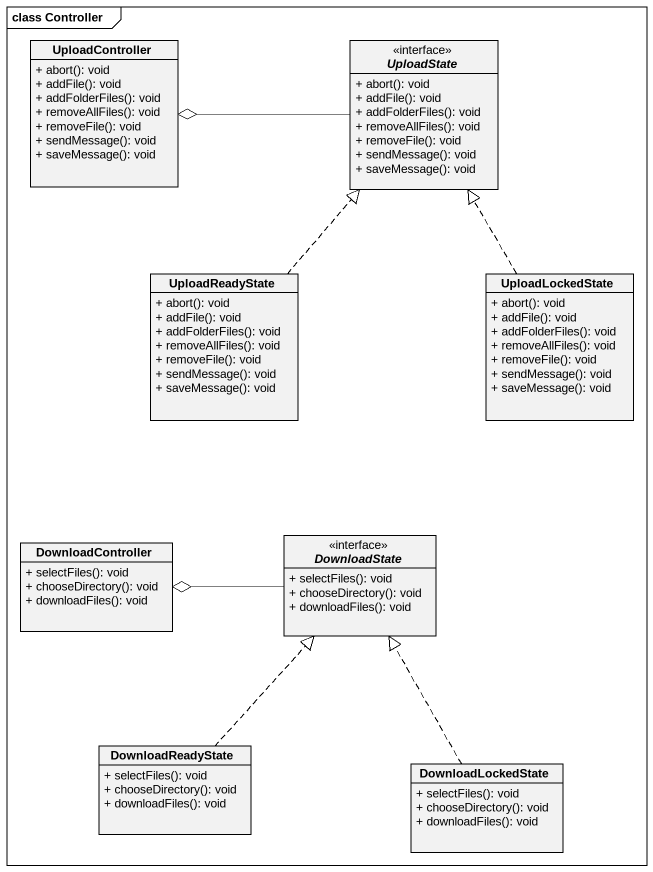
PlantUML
@startuml
mainframe class Controller
hide circle
hide empty members
skinparam classAttributeIconSize 0
class UploadController {
  + abort(): void
  + addFile(): void
  + addFolderFiles(): void
  + removeAllFiles(): void
  + removeFile(): void
  + sendMessage(): void
  + saveMessage(): void
}
interface UploadState <<interface>> {
  + abort(): void
  + addFile(): void
  + addFolderFiles(): void
  + removeAllFiles(): void
  + removeFile(): void
  + sendMessage(): void
  + saveMessage(): void
}
class UploadReadyState {
  + abort(): void
  + addFile(): void
  + addFolderFiles(): void
  + removeAllFiles(): void
  + removeFile(): void
  + sendMessage(): void
  + saveMessage(): void
}
class UploadLockedState {
  + abort(): void
  + addFile(): void
  + addFolderFiles(): void
  + removeAllFiles(): void
  + removeFile(): void
  + sendMessage(): void
  + saveMessage(): void
}
interface DownloadState <<interface>> {
  + selectFiles(): void
  + chooseDirectory(): void
  + downloadFiles(): void
}
class DownloadController {
  + selectFiles(): void
  + chooseDirectory(): void
  + downloadFiles(): void
}
class DownloadReadyState {
  + selectFiles(): void
  + chooseDirectory(): void
  + downloadFiles(): void
}
class DownloadLockedState {
  + selectFiles(): void
  + chooseDirectory(): void
  + downloadFiles(): void
}
UploadState -left-o UploadController
UploadReadyState .up.|> UploadState
UploadLockedState .up.|> UploadState
DownloadState -left-o DownloadController
DownloadReadyState .up.|> DownloadState
DownloadLockedState .up.|> DownloadState
@enduml
